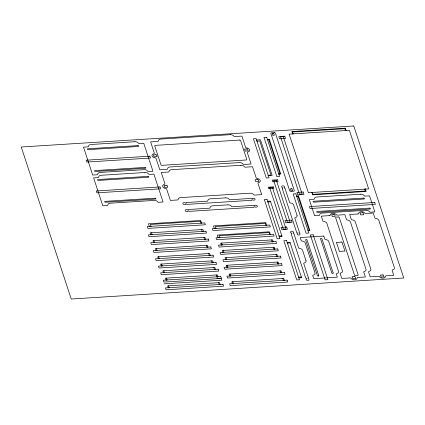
<?xml version="1.0" encoding="UTF-8"?>
<svg xmlns="http://www.w3.org/2000/svg" width="425" height="425" viewBox="0 0 425 425"><rect width="100%" height="100%" fill="white"/><g stroke="black" fill="none" stroke-linecap="round" stroke-linejoin="round"><path stroke-width="0.64" d="M346.285 130.518L349.392 130.321L368.65 188.891L365.537 189.088M256.61 140.006L260.445 139.761L272.159 175.403L268.324 175.642L256.142 138.593L253.406 138.762L266.31 178.017L269.046 177.841L268.382 175.817A0.563 0.372 8.6 0 1 268.207 175.286A0.563 0.372 8.6 0 1 268.983 175.238L270.948 175.116L259.723 140.972L257.757 141.095A0.563 0.372 8.6 0 1 256.982 141.143A0.563 0.372 8.6 0 1 256.812 140.617M267.67 201.296L270.412 201.121L282.067 236.571L279.326 236.746M270.624 201.774L268.658 201.896A0.563 0.372 8.6 0 1 267.888 201.949A0.563 0.372 8.6 0 1 267.713 201.418M281.849 235.917L279.884 236.04A0.563 0.372 8.6 0 0 279.108 236.093A0.563 0.372 8.6 0 0 279.283 236.619M287.204 242.42L289.94 242.245L301.596 277.695L298.855 277.87M290.158 242.898L288.192 243.026A0.563 0.372 8.6 0 1 287.417 243.073A0.563 0.372 8.6 0 1 287.242 242.542M164.119 283.852L221.637 280.213L221.021 278.343L218.057 278.529A0.563 0.372 8.6 0 1 217.281 278.582A0.563 0.372 8.6 0 1 217.106 278.051L216.994 277.706M301.383 277.042L299.418 277.169A0.563 0.372 8.6 0 0 298.642 277.217A0.563 0.372 8.6 0 0 298.817 277.743M345.297 130.039L344.856 128.701L292.442 132.016L292.883 133.354M273.211 241.713L272.595 239.843L220.644 243.132L221.26 245.002M277.631 256.302L277.015 254.432L225.069 257.72L225.686 259.585M274.885 249.082L274.268 247.212L222.323 250.495L222.934 252.365M271.639 239.907L272.08 241.246A0.563 0.372 8.6 0 0 272.25 241.777A0.563 0.372 8.6 0 0 273.025 241.724M276.059 254.495L276.5 255.834A0.563 0.372 8.6 0 0 276.675 256.365A0.563 0.372 8.6 0 0 277.451 256.312M284.362 280.309L283.751 278.444L231.8 281.727L232.417 283.597M273.312 247.27L273.753 248.614A0.563 0.372 8.6 0 0 273.928 249.14A0.563 0.372 8.6 0 0 274.704 249.093M278.779 263.888L278.163 262.018L226.217 265.306L226.828 267.171M281.679 272.707L281.063 270.837L229.112 274.12L229.728 275.99M282.79 278.502L283.231 279.841A0.563 0.372 8.6 0 0 283.406 280.373A0.563 0.372 8.6 0 0 284.182 280.325M277.206 262.082L277.647 263.42A0.563 0.372 8.6 0 0 277.822 263.952A0.563 0.372 8.6 0 0 278.598 263.898M280.107 270.895L280.548 272.234A0.563 0.372 8.6 0 0 280.718 272.765A0.563 0.372 8.6 0 0 281.493 272.717M221.606 243.068L222.047 244.412A0.563 0.372 8.6 0 1 222.217 244.938A0.563 0.372 8.6 0 1 221.441 244.986M226.026 257.656L226.467 258.995A0.563 0.372 8.6 0 1 226.642 259.526A0.563 0.372 8.6 0 1 225.866 259.574M223.279 250.437L223.72 251.775A0.563 0.372 8.6 0 1 223.895 252.307A0.563 0.372 8.6 0 1 223.12 252.354M232.757 281.663L233.197 283.007A0.563 0.372 8.6 0 1 233.373 283.533A0.563 0.372 8.6 0 1 232.597 283.581M218.089 237.713L217.228 235.099L269.45 231.795L270.311 234.414L216.012 237.846L216.628 239.716L274.146 236.077L273.535 234.207L270.566 234.398A0.563 0.372 8.6 0 1 269.79 234.446A0.563 0.372 8.6 0 1 269.615 233.915L269.174 232.576L219.141 235.737L219.582 237.081A0.563 0.372 8.6 0 1 219.757 237.607A0.563 0.372 8.6 0 1 218.981 237.66M227.173 265.243L227.614 266.587A0.563 0.372 8.6 0 1 227.789 267.113A0.563 0.372 8.6 0 1 227.014 267.16M230.074 274.061L230.515 275.4A0.563 0.372 8.6 0 1 230.685 275.926A0.563 0.372 8.6 0 1 229.909 275.979M214.322 228.538L213.467 225.925L265.689 222.62L266.549 225.239L212.25 228.671L212.867 230.541L270.385 226.902L269.769 225.032L266.804 225.223A0.563 0.372 8.6 0 1 266.029 225.271A0.563 0.372 8.6 0 1 265.853 224.74L265.413 223.401L215.379 226.562L215.82 227.906A0.563 0.372 8.6 0 1 215.996 228.432A0.563 0.372 8.6 0 1 215.22 228.48M203.57 231.359L202.953 229.489L150.142 232.831L150.758 234.701M218.03 276.755L217.414 274.885L165.468 278.168L166.079 280.038M205.53 239.259L204.914 237.389L152.963 240.678L153.579 242.542M213.212 262.682L212.601 260.812L160.65 264.1L161.266 265.97M215.417 269.381L214.8 267.511L162.849 270.794L163.466 272.664M207.974 247.127L207.357 245.257L155.412 248.545L156.023 250.41M220.192 284.468L219.582 282.598L167.631 285.887L168.247 287.752M210.258 255.356L209.647 253.486L157.696 256.769L158.312 258.639M201.567 229.58L202.008 230.918A0.563 0.372 8.6 0 0 202.178 231.45A0.563 0.372 8.6 0 0 202.953 231.397M216.458 274.943L216.899 276.282A0.563 0.372 8.6 0 0 217.074 276.813A0.563 0.372 8.6 0 0 217.844 276.765M203.958 237.453L204.398 238.792A0.563 0.372 8.6 0 0 204.568 239.317A0.563 0.372 8.6 0 0 205.344 239.27M211.639 260.876L212.08 262.214A0.563 0.372 8.6 0 0 212.256 262.746A0.563 0.372 8.6 0 0 213.031 262.692M213.844 267.569L214.285 268.913A0.563 0.372 8.6 0 0 214.455 269.439A0.563 0.372 8.6 0 0 215.231 269.392M206.401 245.321L206.842 246.659A0.563 0.372 8.6 0 0 207.018 247.191A0.563 0.372 8.6 0 0 207.793 247.137M218.62 282.662L219.061 284.001A0.563 0.372 8.6 0 0 219.236 284.532A0.563 0.372 8.6 0 0 220.012 284.479M208.686 253.544L209.127 254.883A0.563 0.372 8.6 0 0 209.302 255.414A0.563 0.372 8.6 0 0 210.077 255.367M151.534 232.741L151.975 234.085A0.563 0.372 8.6 0 1 152.145 234.611A0.563 0.372 8.6 0 1 151.374 234.658M166.425 278.109L166.866 279.448A0.563 0.372 8.6 0 1 167.041 279.974A0.563 0.372 8.6 0 1 166.265 280.027M149.318 226.419L148.458 223.8L200.685 220.495L201.546 223.114L147.247 226.546L147.857 228.416L205.381 224.777L204.765 222.913L201.795 223.098A0.563 0.372 8.6 0 1 201.02 223.146A0.563 0.372 8.6 0 1 200.85 222.62L200.409 221.276L150.376 224.442L150.817 225.781A0.563 0.372 8.6 0 1 150.987 226.312A0.563 0.372 8.6 0 1 150.216 226.36M153.924 240.614L154.365 241.952A0.563 0.372 8.6 0 1 154.535 242.484A0.563 0.372 8.6 0 1 153.765 242.532M161.606 264.037L162.047 265.381A0.563 0.372 8.6 0 1 162.222 265.907A0.563 0.372 8.6 0 1 161.447 265.954M163.811 270.736L164.252 272.074A0.563 0.372 8.6 0 1 164.422 272.606A0.563 0.372 8.6 0 1 163.652 272.653M156.368 248.482L156.809 249.826A0.563 0.372 8.6 0 1 156.984 250.352A0.563 0.372 8.6 0 1 156.209 250.399M168.587 285.823L169.028 287.167A0.563 0.372 8.6 0 1 169.203 287.693A0.563 0.372 8.6 0 1 168.428 287.741M158.653 256.711L159.093 258.049A0.563 0.372 8.6 0 1 159.269 258.575A0.563 0.372 8.6 0 1 158.493 258.628M365.521 189.098A0.579 0.377 8.6 0 0 364.724 189.141A0.579 0.377 8.6 0 0 364.884 189.683L365.341 191.006L312.928 194.321L312.487 192.982A0.579 0.377 8.6 0 0 312.311 192.451A0.579 0.377 8.6 0 0 311.525 192.514L308.391 192.7L289.133 134.135L292.246 133.933A0.579 0.377 8.6 0 0 293.059 133.886A0.579 0.377 8.6 0 0 292.899 133.338M346.258 130.507A0.579 0.377 8.6 0 1 345.472 130.571A0.579 0.377 8.6 0 1 345.27 130.029M353.77 125.975L21.25 147.002L71.23 299.025L403.75 277.998L353.77 125.975M230.254 134.677L160.863 139.065A3.203 2.098 8.6 0 0 158.376 140.893A0.94 0.616 8.6 0 1 157.648 141.429L150.604 141.876L154.291 153.101A0.94 0.616 8.6 0 1 153.786 153.749A3.203 2.098 8.6 0 0 152.065 155.964A3.203 2.098 8.6 0 0 155.146 157.877A0.94 0.616 8.6 0 1 156.049 158.44L159.779 169.788L166.823 169.341A0.94 0.616 8.6 0 0 167.556 168.805A3.203 2.098 8.6 0 1 170.037 166.977L239.429 162.589A3.203 2.098 8.6 0 1 242.988 164.034A0.94 0.616 8.6 0 0 244.035 164.459L251.079 164.013L247.35 152.665A0.94 0.616 8.6 0 1 247.855 152.012A3.203 2.098 8.6 0 0 249.576 149.797A3.203 2.098 8.6 0 0 246.5 147.889A0.94 0.616 8.6 0 1 245.597 147.326L241.905 136.101L234.86 136.547A0.94 0.616 8.6 0 1 233.814 136.122A3.203 2.098 8.6 0 0 230.254 134.677M274.322 132.653L271.586 132.823A0.94 0.616 8.6 0 0 270.874 133.508L289.723 190.825A0.94 0.616 8.6 0 0 290.838 191.393L293.579 191.218A0.94 0.616 8.6 0 0 294.286 190.538L275.442 133.216A0.94 0.616 8.6 0 0 274.322 132.653M345.355 128.159L291.853 131.543L292.628 133.912L346.136 130.528L345.355 128.159M134.858 141.727L91.03 144.495A3.203 2.098 8.6 0 0 88.549 146.322A0.94 0.616 8.6 0 1 87.816 146.864L83.512 147.135L92.687 175.047L96.99 174.776A0.94 0.616 8.6 0 0 97.723 174.239A3.203 2.098 8.6 0 1 100.21 172.407L144.032 169.639A3.203 2.098 8.6 0 1 147.592 171.084A0.94 0.616 8.6 0 0 148.644 171.509L152.947 171.238L143.767 143.326L139.464 143.597A0.94 0.616 8.6 0 1 138.417 143.172A3.203 2.098 8.6 0 0 134.858 141.727M273.185 133.222L272.59 133.259A0.6 0.393 8.6 0 0 272.388 133.96L272.648 134.752A0.6 0.393 8.6 0 0 273.291 135.4L273.886 135.363A0.6 0.393 8.6 0 0 274.088 134.661L273.828 133.87A0.6 0.393 8.6 0 0 273.185 133.222M266.719 137.254L263.983 137.429L276.888 176.678L279.623 176.508L278.959 174.478A0.563 0.372 8.6 0 1 278.784 173.952A0.563 0.372 8.6 0 1 279.56 173.905L280.064 173.873L268.839 139.729L268.334 139.761A0.563 0.372 8.6 0 1 267.559 139.809A0.563 0.372 8.6 0 1 267.383 139.278L266.719 137.254M284.803 136.186L278.779 136.568L279.517 138.81L285.542 138.428L284.803 136.186M137.902 145.605L87.869 148.766A0.659 0.43 8.6 0 0 87.375 149.244A0.659 0.43 8.6 0 0 88.156 149.637L138.189 146.476A0.659 0.43 8.6 0 0 138.683 145.998A0.659 0.43 8.6 0 0 137.902 145.605M283.3 136.664L280.564 136.839L299.407 194.156L302.148 193.986L283.3 136.664M239.482 140.069L155.486 145.382A0.94 0.616 8.6 0 0 154.774 146.062L160.921 164.757A0.94 0.616 8.6 0 0 162.037 165.32L246.038 160.007A0.94 0.616 8.6 0 0 246.744 159.327L240.598 140.638A0.94 0.616 8.6 0 0 239.482 140.069M269.333 139.368L267.452 139.49L278.853 174.165L280.734 174.048L269.333 139.368M155.529 154.758L154.36 154.833A0.611 0.398 8.6 0 0 153.542 154.897A0.611 0.398 8.6 0 0 153.717 155.465L153.977 156.241A0.611 0.398 8.6 0 0 154.169 156.804A0.611 0.398 8.6 0 0 154.998 156.767L156.161 156.692A0.611 0.398 8.6 0 0 156.984 156.628A0.611 0.398 8.6 0 0 156.804 156.06L156.549 155.284A0.611 0.398 8.6 0 0 156.357 154.721A0.611 0.398 8.6 0 0 155.529 154.758M246.649 149L245.48 149.074A0.611 0.398 8.6 0 0 244.662 149.138A0.611 0.398 8.6 0 0 244.837 149.701L245.092 150.482A0.611 0.398 8.6 0 0 245.289 151.045A0.611 0.398 8.6 0 0 246.117 151.002L247.281 150.928A0.611 0.398 8.6 0 0 248.104 150.864A0.611 0.398 8.6 0 0 247.924 150.301L247.669 149.52A0.611 0.398 8.6 0 0 247.477 148.957A0.611 0.398 8.6 0 0 246.649 149M149.898 156.166L86.169 160.193L86.78 162.063L150.508 158.036L149.898 156.166M145.068 167.407L95.035 170.574A0.659 0.43 8.6 0 0 94.541 171.052A0.659 0.43 8.6 0 0 95.322 171.445L145.355 168.284A0.659 0.43 8.6 0 0 145.855 167.806A0.659 0.43 8.6 0 0 145.068 167.407M240.879 165.293L171.488 169.681A3.203 2.098 8.6 0 0 169.001 171.509A0.94 0.616 8.6 0 1 168.273 172.051L161.229 172.492L164.921 183.717A0.94 0.616 8.6 0 1 164.411 184.37A3.203 2.098 8.6 0 0 162.69 186.586A3.203 2.098 8.6 0 0 165.771 188.493A0.94 0.616 8.6 0 1 166.674 189.056L170.404 200.409L177.448 199.962A0.94 0.616 8.6 0 0 178.181 199.421A3.203 2.098 8.6 0 1 180.667 197.593L250.054 193.21A3.203 2.098 8.6 0 1 253.613 194.655A0.94 0.616 8.6 0 0 254.665 195.08L261.704 194.634L257.975 183.287A0.94 0.616 8.6 0 1 258.48 182.633A3.203 2.098 8.6 0 0 260.201 180.418A3.203 2.098 8.6 0 0 257.125 178.505A0.94 0.616 8.6 0 1 256.222 177.947L252.53 166.722L245.485 167.168A0.94 0.616 8.6 0 1 244.439 166.743A3.203 2.098 8.6 0 0 240.879 165.293M144.973 172.502L101.15 175.275A3.203 2.098 8.6 0 0 98.664 177.103A0.94 0.616 8.6 0 1 97.936 177.639L93.627 177.91L102.808 205.827L107.111 205.551A0.94 0.616 8.6 0 0 107.844 205.015A3.203 2.098 8.6 0 1 110.325 203.187L154.153 200.414A3.203 2.098 8.6 0 1 157.712 201.864A0.94 0.616 8.6 0 0 158.759 202.289L163.067 202.013L153.887 174.101L149.584 174.372A0.94 0.616 8.6 0 1 148.538 173.947A3.203 2.098 8.6 0 0 144.973 172.502M148.022 176.38L97.989 179.547A0.659 0.43 8.6 0 0 97.49 180.019A0.659 0.43 8.6 0 0 98.276 180.418L148.309 177.252A0.659 0.43 8.6 0 0 148.803 176.779A0.659 0.43 8.6 0 0 148.022 176.38M166.154 185.38L164.99 185.454A0.611 0.398 8.6 0 0 164.167 185.518A0.611 0.398 8.6 0 0 164.347 186.081L164.602 186.862A0.611 0.398 8.6 0 0 164.794 187.425A0.611 0.398 8.6 0 0 165.623 187.383L166.786 187.313A0.611 0.398 8.6 0 0 167.609 187.244A0.611 0.398 8.6 0 0 167.429 186.681L167.174 185.906A0.611 0.398 8.6 0 0 166.982 185.343A0.611 0.398 8.6 0 0 166.154 185.38M257.274 179.616L256.105 179.69A0.611 0.398 8.6 0 0 255.287 179.759A0.611 0.398 8.6 0 0 255.462 180.322L255.717 181.098A0.611 0.398 8.6 0 0 255.914 181.661A0.611 0.398 8.6 0 0 256.743 181.624L257.906 181.549A0.611 0.398 8.6 0 0 258.729 181.486A0.611 0.398 8.6 0 0 258.549 180.923L258.294 180.142A0.611 0.398 8.6 0 0 258.102 179.578A0.611 0.398 8.6 0 0 257.274 179.616M160.012 186.942L96.284 190.974L96.9 192.844L160.629 188.812L160.012 186.942M277.509 179.77L272.212 180.104L272.792 181.868L278.088 181.528L277.509 179.77M276.404 180.365L273.663 180.54L287.385 222.28L290.126 222.11L276.404 180.365M273.333 186.904L268.217 187.223L268.717 188.737L273.828 188.413L273.333 186.904M272.324 187.239L269.583 187.409L283.31 229.155L286.046 228.985L272.324 187.239M291.412 188.673L290.817 188.711A0.6 0.393 8.6 0 0 290.615 189.412L290.875 190.203A0.6 0.393 8.6 0 0 291.523 190.852L292.118 190.814A0.6 0.393 8.6 0 0 292.32 190.113L292.06 189.322A0.6 0.393 8.6 0 0 291.412 188.673M155.189 198.188L105.156 201.354A0.659 0.43 8.6 0 0 104.662 201.827A0.659 0.43 8.6 0 0 105.442 202.226L155.476 199.059A0.659 0.43 8.6 0 0 155.97 198.587A0.659 0.43 8.6 0 0 155.189 198.188M303.158 192.015L296.947 192.403L297.771 194.9L303.976 194.507L303.158 192.015M225.643 197.869L210.306 198.836A3.203 2.098 8.6 0 0 207.82 200.664A0.94 0.616 8.6 0 1 207.092 201.206L186.262 202.518A0.659 0.43 8.6 0 1 185.762 202.996A0.659 0.43 8.6 0 1 184.981 202.603L183.977 202.667A1.413 0.924 8.6 0 0 182.915 203.687A1.413 0.924 8.6 0 0 184.593 204.531L185.597 204.473A0.659 0.43 8.6 0 1 186.092 203.995A0.659 0.43 8.6 0 1 186.873 204.388L251.701 200.292A0.659 0.43 8.6 0 1 252.195 199.814A0.659 0.43 8.6 0 1 252.976 200.212L253.98 200.148A1.413 0.924 8.6 0 0 255.042 199.123A1.413 0.924 8.6 0 0 253.369 198.278L252.36 198.342A0.659 0.43 8.6 0 1 251.866 198.815A0.659 0.43 8.6 0 1 251.085 198.422L230.254 199.739A0.94 0.616 8.6 0 1 229.208 199.314A3.203 2.098 8.6 0 0 225.643 197.869M365.388 189.093L311.886 192.477L312.662 194.847L366.164 191.462L365.388 189.093M295.917 193.811L293.176 193.981L306.08 233.235L308.821 233.059L308.152 231.035A0.563 0.372 8.6 0 1 307.982 230.504A0.563 0.372 8.6 0 1 308.757 230.456L309.257 230.424L298.031 196.281L297.532 196.313A0.563 0.372 8.6 0 1 296.756 196.361A0.563 0.372 8.6 0 1 296.581 195.835L295.917 193.811M298.531 195.925L296.65 196.042L308.051 230.722L309.931 230.6L298.531 195.925M267.043 199.394L264.308 199.564L277.212 238.818L279.953 238.643L267.043 199.394M360.644 194.23L316.816 196.998A3.203 2.098 8.6 0 0 314.335 198.826A0.94 0.616 8.6 0 1 313.602 199.367L309.299 199.638L314.585 215.714L318.888 215.443A0.94 0.616 8.6 0 0 319.616 214.901A3.203 2.098 8.6 0 1 322.102 213.074L365.93 210.306A3.203 2.098 8.6 0 1 369.49 211.751A0.94 0.616 8.6 0 0 370.536 212.176L374.839 211.905L369.559 195.829L365.25 196.1A0.94 0.616 8.6 0 1 364.204 195.675A3.203 2.098 8.6 0 0 360.644 194.23M227.938 204.845L212.601 205.817A3.203 2.098 8.6 0 0 210.115 207.644A0.94 0.616 8.6 0 1 209.387 208.181L188.557 209.498A0.659 0.43 8.6 0 1 188.057 209.977A0.659 0.43 8.6 0 1 187.276 209.578L186.272 209.642A1.413 0.924 8.6 0 0 185.21 210.662A1.413 0.924 8.6 0 0 186.888 211.512L187.893 211.448A0.659 0.43 8.6 0 1 188.387 210.97A0.659 0.43 8.6 0 1 189.167 211.368L253.991 207.267A0.659 0.43 8.6 0 1 254.49 206.794A0.659 0.43 8.6 0 1 255.271 207.188L256.275 207.124A1.413 0.924 8.6 0 0 257.337 206.104A1.413 0.924 8.6 0 0 255.659 205.254L254.655 205.317A0.659 0.43 8.6 0 1 254.161 205.796A0.659 0.43 8.6 0 1 253.38 205.397L232.549 206.715A0.94 0.616 8.6 0 1 231.503 206.29A3.203 2.098 8.6 0 0 227.938 204.845M363.678 198.077L313.645 201.238A0.707 0.462 8.6 0 0 313.108 201.753A0.707 0.462 8.6 0 0 313.947 202.173L363.986 199.012A0.707 0.462 8.6 0 0 364.522 198.502A0.707 0.462 8.6 0 0 363.683 198.077M374.717 202.47L309.453 206.598L310.085 208.516L375.349 204.393L374.717 202.47M369.601 208.133L317.183 211.448A0.707 0.462 8.6 0 0 316.652 211.958A0.707 0.462 8.6 0 0 317.491 212.383L369.904 209.068A0.707 0.462 8.6 0 0 370.435 208.558A0.707 0.462 8.6 0 0 369.601 208.133M333.721 214.439L332.578 214.508A0.611 0.398 8.6 0 0 331.755 214.567A0.611 0.398 8.6 0 0 331.92 215.13L332.18 215.927A0.611 0.398 8.6 0 0 332.387 216.49A0.611 0.398 8.6 0 0 333.211 216.442L334.353 216.367A0.611 0.398 8.6 0 0 335.176 216.314A0.611 0.398 8.6 0 0 335.012 215.746L334.751 214.954A0.611 0.398 8.6 0 0 334.544 214.391A0.611 0.398 8.6 0 0 333.721 214.439M362.1 212.803L360.958 212.877A0.611 0.398 8.6 0 0 360.134 212.93A0.611 0.398 8.6 0 0 360.304 213.499L360.565 214.29A0.611 0.398 8.6 0 0 360.767 214.853A0.611 0.398 8.6 0 0 361.595 214.806L362.737 214.737A0.611 0.398 8.6 0 0 363.561 214.678A0.611 0.398 8.6 0 0 363.391 214.115L363.131 213.318A0.611 0.398 8.6 0 0 362.929 212.755A0.611 0.398 8.6 0 0 362.1 212.803M329.545 215.624L321.316 216.144L322.894 220.952A0.94 0.616 8.6 0 0 323.802 221.515A3.203 2.098 8.6 0 1 326.878 223.423L342.444 270.778A3.203 2.098 8.6 0 1 340.728 272.988A0.94 0.616 8.6 0 0 340.218 273.642L341.801 278.449L350.03 277.929A0.94 0.616 8.6 0 1 351.077 278.354A3.203 2.098 8.6 0 0 354.641 279.799A3.203 2.098 8.6 0 0 357.122 277.971A0.94 0.616 8.6 0 1 357.855 277.435L365.357 276.962L363.773 272.154A0.94 0.616 8.6 0 1 364.283 271.501A3.203 2.098 8.6 0 0 365.999 269.285L350.434 221.935A3.203 2.098 8.6 0 0 347.358 220.023A0.94 0.616 8.6 0 1 346.455 219.459L344.872 214.657L337.37 215.13A0.94 0.616 8.6 0 1 336.324 214.705A3.203 2.098 8.6 0 0 332.764 213.26A3.203 2.098 8.6 0 0 330.278 215.087A0.94 0.616 8.6 0 1 329.545 215.624M357.93 213.988L349.695 214.508L351.278 219.316A0.94 0.616 8.6 0 0 352.182 219.879A3.203 2.098 8.6 0 1 355.263 221.792L370.828 269.142A3.203 2.098 8.6 0 1 369.107 271.357A0.94 0.616 8.6 0 0 368.603 272.011L370.18 276.813L378.415 276.293A0.94 0.616 8.6 0 1 379.461 276.717A3.203 2.098 8.6 0 0 383.021 278.168A3.203 2.098 8.6 0 0 385.507 276.335A0.94 0.616 8.6 0 1 386.235 275.798L393.736 275.326L392.158 270.518A0.94 0.616 8.6 0 1 392.663 269.87A3.203 2.098 8.6 0 0 394.384 267.654L378.818 220.299A3.203 2.098 8.6 0 0 375.737 218.392A0.94 0.616 8.6 0 1 374.834 217.828L373.256 213.021L365.755 213.493A0.94 0.616 8.6 0 1 364.703 213.068A3.203 2.098 8.6 0 0 361.144 211.623A3.203 2.098 8.6 0 0 358.658 213.451A0.94 0.616 8.6 0 1 357.93 213.988M338.183 216.984L336.356 217.101A0.94 0.616 8.6 0 0 335.649 217.781L354.493 275.103A0.94 0.616 8.6 0 0 355.608 275.666L357.436 275.554A0.94 0.616 8.6 0 0 358.147 274.869L339.299 217.552A0.94 0.616 8.6 0 0 338.183 216.984M291.337 220.123L284.947 220.527L285.68 222.753L292.071 222.349L291.337 220.123M205.923 231.211L148.405 234.85L149.016 236.714L206.539 233.081L205.923 231.211M286.71 227.03L281.053 227.391L281.78 229.617L287.443 229.261L286.71 227.03M208.314 239.084L150.795 242.723L151.406 244.587L208.93 240.954L208.314 239.084M313.151 234.765L310.335 234.94L325.104 279.852L327.914 279.671L313.151 234.765M323.786 236.056L300.231 237.543L301.197 240.481A0.94 0.616 8.6 0 0 302.101 241.044A3.203 2.098 8.6 0 1 305.182 242.957L315.01 272.861A3.203 2.098 8.6 0 1 313.294 275.076A0.94 0.616 8.6 0 0 312.784 275.729L313.751 278.667L337.307 277.174L336.34 274.237A0.94 0.616 8.6 0 1 336.85 273.588A3.203 2.098 8.6 0 0 338.566 271.373L328.737 241.464A3.203 2.098 8.6 0 0 325.662 239.551A0.94 0.616 8.6 0 1 324.753 238.993L323.786 236.056M286.578 240.518L283.836 240.693L296.746 279.942L299.482 279.772L286.578 240.518M275.995 241.538L218.477 245.177L219.087 247.047L276.611 243.408L275.995 241.538M210.758 246.952L153.239 250.591L153.855 252.455L211.374 248.822L210.758 246.952M341.163 242.096L337.253 242.346A0.584 0.383 8.6 0 0 336.457 242.399A0.584 0.383 8.6 0 0 336.632 242.941L339.23 250.846A0.584 0.383 8.6 0 0 339.416 251.387A0.584 0.383 8.6 0 0 340.212 251.34L344.123 251.095A0.584 0.383 8.6 0 0 344.919 251.042A0.584 0.383 8.6 0 0 344.744 250.495L342.146 242.59A0.584 0.383 8.6 0 0 341.96 242.048A0.584 0.383 8.6 0 0 341.163 242.096M277.668 248.907L220.15 252.54L220.766 254.41L278.285 250.777L277.668 248.907M213.047 255.175L155.523 258.814L156.14 260.684L213.658 257.045L213.047 255.175M280.415 256.126L222.897 259.765L223.513 261.63L281.031 257.996L280.415 256.126M216.001 262.507L158.477 266.146L159.093 268.01L216.612 264.377L216.001 262.507M281.562 263.712L224.044 267.352L224.66 269.216L282.179 265.582L281.562 263.712M218.2 269.206L160.682 272.839L161.293 274.709L218.817 271.076L218.2 269.206M220.814 276.574L163.296 280.213L163.912 282.083L221.43 278.444L220.814 276.574M284.463 272.526L226.945 276.165L227.556 278.035L285.079 274.396L284.463 272.526M287.151 280.133L229.627 283.772L230.244 285.642L287.762 282.003L287.151 280.133M222.982 284.293L165.458 287.932L166.074 289.797L223.593 286.163L222.982 284.293M354.163 276.617L353.021 276.691A0.611 0.398 8.6 0 0 352.197 276.749A0.611 0.398 8.6 0 0 352.362 277.312L352.623 278.104A0.611 0.398 8.6 0 0 352.83 278.667A0.611 0.398 8.6 0 0 353.658 278.619L354.795 278.55A0.611 0.398 8.6 0 0 355.619 278.492A0.611 0.398 8.6 0 0 355.454 277.929L355.194 277.132A0.611 0.398 8.6 0 0 354.987 276.569A0.611 0.398 8.6 0 0 354.163 276.617M382.543 274.986L381.4 275.055A0.611 0.398 8.6 0 0 380.577 275.113A0.611 0.398 8.6 0 0 380.747 275.676L381.007 276.473A0.611 0.398 8.6 0 0 381.209 277.036A0.611 0.398 8.6 0 0 382.038 276.988L383.18 276.914A0.611 0.398 8.6 0 0 384.003 276.861A0.611 0.398 8.6 0 0 383.839 276.293L383.573 275.501A0.611 0.398 8.6 0 0 383.371 274.938A0.611 0.398 8.6 0 0 382.543 274.986M333.158 272.924L321.932 238.781A0.707 0.462 8.6 0 0 321.093 238.351A0.707 0.462 8.6 0 0 320.567 238.861L331.792 273.009A0.707 0.462 8.6 0 0 332.632 273.434A0.707 0.462 8.6 0 0 333.163 272.924M318.761 275.618L306.999 239.849A0.707 0.462 8.6 0 0 306.165 239.424A0.707 0.462 8.6 0 0 305.633 239.934L317.39 275.703A0.707 0.462 8.6 0 0 318.229 276.128A0.707 0.462 8.6 0 0 318.761 275.618M297.048 215.39L293.611 204.924A3.203 2.098 8.6 0 0 290.53 203.012A0.94 0.616 8.6 0 1 289.627 202.454L284.952 188.238A0.659 0.43 8.6 0 1 284.171 187.839A0.659 0.43 8.6 0 1 284.665 187.367L284.442 186.681A1.413 0.924 8.6 0 0 282.763 185.831A1.413 0.924 8.6 0 0 281.701 186.851L281.929 187.537A0.659 0.43 8.6 0 1 282.71 187.935A0.659 0.43 8.6 0 1 282.216 188.408L296.756 232.645A0.659 0.43 8.6 0 1 297.543 233.043A0.659 0.43 8.6 0 1 297.043 233.516L297.272 234.202A1.413 0.924 8.6 0 0 298.945 235.052A1.413 0.924 8.6 0 0 300.007 234.032L299.784 233.346A0.659 0.43 8.6 0 1 299.003 232.948A0.659 0.43 8.6 0 1 299.498 232.475L294.822 218.259A0.94 0.616 8.6 0 1 295.332 217.605A3.203 2.098 8.6 0 0 297.048 215.39M305.995 260.748L302.558 250.277A3.203 2.098 8.6 0 0 299.476 248.365A0.94 0.616 8.6 0 1 298.573 247.807L293.898 233.591A0.659 0.43 8.6 0 1 293.117 233.192A0.659 0.43 8.6 0 1 293.611 232.719L293.388 232.034A1.413 0.924 8.6 0 0 291.709 231.184A1.413 0.924 8.6 0 0 290.647 232.204L290.875 232.889A0.659 0.43 8.6 0 1 291.656 233.288A0.659 0.43 8.6 0 1 291.162 233.766L305.703 277.998A0.659 0.43 8.6 0 1 306.489 278.396A0.659 0.43 8.6 0 1 305.989 278.874L306.218 279.56A1.413 0.924 8.6 0 0 307.891 280.404A1.413 0.924 8.6 0 0 308.954 279.384L308.731 278.699A0.659 0.43 8.6 0 1 307.95 278.306A0.659 0.43 8.6 0 1 308.444 277.828L303.769 263.612A0.94 0.616 8.6 0 1 304.273 262.958A3.203 2.098 8.6 0 0 305.995 260.748"/></g></svg>
